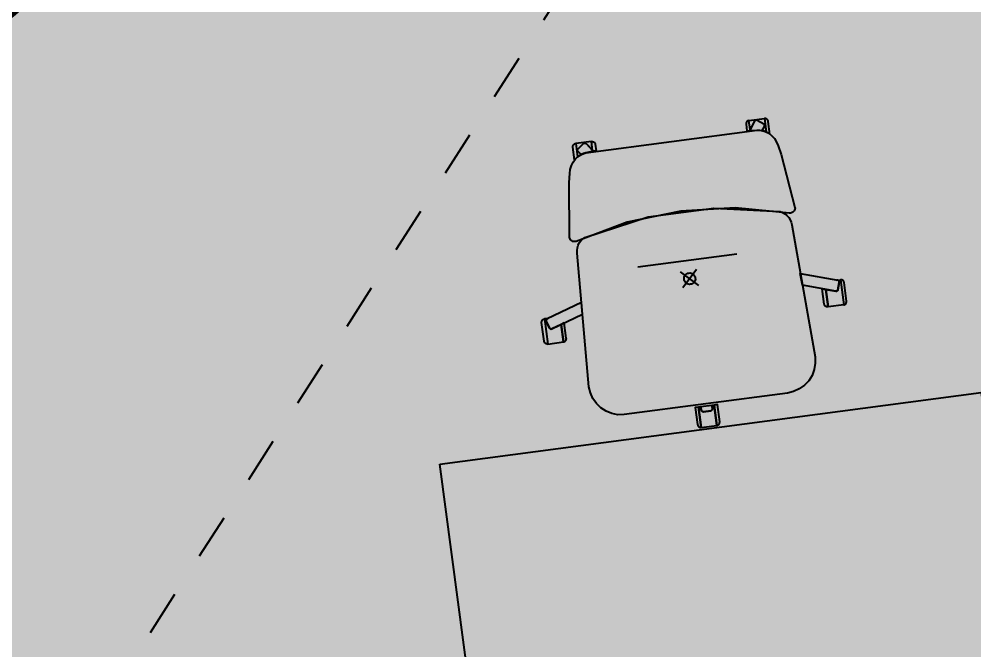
# Model space of a CAD drawing. Header units: millimetres. Extents: x 837111 to 838100, y 1172930 to 1173673.
# Drawn here: x 837837.578 to 837839.677, y 1173274.954 to 1173276.34 of the extents above; entities that cross this region are included whole.
import ezdxf

# ---------------------------------------------------------------- set-up
doc = ezdxf.new("R2010")
doc.units = ezdxf.units.MM
doc.linetypes.add('OLD-ANT-PLANTAS PROPUESTAS$0$KCIG-XR-ESTRUCTURA$0$ACAD_ISO10W100', pattern=[18, 12, -3, 0, -3])
for name, color, linetype in [('hatch ciruclación', 41, 'Continuous'), ('INT-MAQUINAS', 251, 'Continuous'), ('INT-MUEBLES', 251, 'Continuous'), ('INT-VIDRIO', 1, 'Continuous'), ('OLD-ANT-PLANTAS PROPUESTAS$0$A-EJES', 251, 'OLD-ANT-PLANTAS PROPUESTAS$0$KCIG-XR-ESTRUCTURA$0$ACAD_ISO10W100'), ('OLD-ANT-PLANTAS PROPUESTAS$0$A-FONDO_253', 253, 'Continuous'), ('OLD-ANT-PLANTAS PROPUESTAS$0$A-MURO INTERIOR NUEVO', 5, 'Continuous'), ('OLD-ANT-PLANTAS PROPUESTAS$0$A-TEXTO', 3, 'Continuous')]:
    doc.layers.add(name, color=color, linetype=linetype)
doc.styles.add('OLD-ANT-PLANTAS PROPUESTAS$0$2-100', font='arial.ttf', dxfattribs={"height": 0.26})

# ---------------------------------------------------------------- blocks, each defined once
blk = doc.blocks.new('OLD-ANT-PLANTAS PROPUESTAS$0$EJES EST.')
at = {"layer": 'OLD-ANT-PLANTAS PROPUESTAS$0$A-EJES', "ltscale": 0.001}
blk.add_line((2002.2203, -971.2211), (1994.0402, -974.2283), dxfattribs=at)
blk = doc.blocks.new('OLD-ANT-PLANTAS PROPUESTAS$0$EST P1')
at = {"layer": 'OLD-ANT-PLANTAS PROPUESTAS$0$A-EJES'}
blk.add_blockref('OLD-ANT-PLANTAS PROPUESTAS$0$EJES EST.', (0, 0), dxfattribs=at)
blk = doc.blocks.new('BOTONADORA')
at = {"layer": 'INT-MAQUINAS'}
h = blk.add_hatch(color=255, dxfattribs=at)
h.dxf.hatch_style = 1
h.paths.add_polyline_path([(1831.3894, -637.3818), (1832.5894, -637.3818), (1832.5894, -637.9818), (1831.3894, -637.9818)])
blk.add_lwpolyline([(1831.3894, -637.3818), (1832.5894, -637.3818), (1832.5894, -637.9818), (1831.3894, -637.9818)], close=True, dxfattribs=at)
blk = doc.blocks.new('A$C75F73BD2')
at = {"layer": 'INT-MUEBLES', "true_color": 0xffffff}
h = blk.add_hatch(color=7, dxfattribs=at)
h.dxf.hatch_style = 1
h.paths.add_polyline_path([(-0.2308, 0.2241), (-0.235, 0.2044), (-0.25, 0.0848), (-0.2498, 0.0828), (-0.2493, 0.081), (-0.2484, 0.0792), (-0.2473, 0.0777), (-0.2459, 0.0763), (-0.2443, 0.0753), (-0.2425, 0.0745), (-0.2406, 0.0741), (-0.2387, 0.074), (-0.2367, 0.0742), (-0.1197, 0.101), (0, 0.11), (0.1197, 0.101), (0.2367, 0.0742), (0.2387, 0.074), (0.2406, 0.0741), (0.2425, 0.0745), (0.2443, 0.0753), (0.2459, 0.0763), (0.2473, 0.0777), (0.2484, 0.0792), (0.2493, 0.081), (0.2498, 0.0828), (0.25, 0.0848), (0.235, 0.2044), (0.2308, 0.2241), (0.2288, 0.2327), (0.2253, 0.2407), (0.2203, 0.2479), (0.2141, 0.2541), (0.2068, 0.259), (0.1987, 0.2625), (0.1902, 0.2644), (-0.1902, 0.2644), (-0.1987, 0.2625), (-0.2068, 0.259), (-0.2141, 0.2541), (-0.2203, 0.2479), (-0.2253, 0.2407), (-0.2288, 0.2327)])
h.paths.add_polyline_path([(-0.18, -0.317), (0.182, -0.317), (0.1955, -0.3153), (0.2084, -0.311), (0.2203, -0.3044), (0.2307, -0.2956), (0.2392, -0.2849), (0.2455, -0.2729), (0.2494, -0.2598), (0.2507, -0.2463), (0.2379, 0.0482), (0.2374, 0.054), (0.2359, 0.0597), (0.2335, 0.0651), (0.2302, 0.0699), (0.2262, 0.0741), (0.2215, 0.0776), (0.2163, 0.0803), (0.0729, 0.1067), (-0.0729, 0.1067), (-0.2163, 0.0803), (-0.2215, 0.0776), (-0.2262, 0.0741), (-0.2302, 0.0699), (-0.2335, 0.0651), (-0.2359, 0.0597), (-0.2374, 0.054), (-0.2379, 0.0482), (-0.2507, -0.2463), (-0.2493, -0.2601), (-0.2453, -0.2733), (-0.2388, -0.2856), (-0.23, -0.2963), (-0.2193, -0.3051), (-0.2071, -0.3116), (-0.1938, -0.3156)])
h.paths.add_polyline_path([(0.0125, -0.0398), (0.0123, -0.0374), (0.0115, -0.035), (0.0104, -0.0328), (0.0088, -0.031), (0.0069, -0.0294), (0.0048, -0.0282), (0.0024, -0.0275), (0, -0.0273), (-0.0024, -0.0275), (-0.0048, -0.0282), (-0.0069, -0.0294), (-0.0088, -0.031), (-0.0104, -0.0328), (-0.0115, -0.035), (-0.0123, -0.0374), (-0.0125, -0.0398), (-0.0123, -0.0422), (-0.0115, -0.0446), (-0.0104, -0.0467), (-0.0088, -0.0486), (-0.0069, -0.0502), (-0.0048, -0.0513), (-0.0024, -0.0521), (0, -0.0523), (0.0024, -0.0521), (0.0048, -0.0513), (0.0069, -0.0502), (0.0088, -0.0486), (0.0104, -0.0467), (0.0115, -0.0446), (0.0123, -0.0422)], flags=0)
edge = h.paths.add_edge_path()
edge.add_line((-0.328, -0.0855), (-0.328, -0.1412))
edge.add_line((-0.328, -0.1412), (-0.3293, -0.1411))
edge.add_line((-0.3293, -0.1411), (-0.3305, -0.1407))
edge.add_line((-0.3305, -0.1407), (-0.3317, -0.1402))
edge.add_line((-0.3317, -0.1402), (-0.3327, -0.1395))
edge.add_line((-0.3327, -0.1395), (-0.3336, -0.1385))
edge.add_line((-0.3336, -0.1385), (-0.3344, -0.1375))
edge.add_line((-0.3344, -0.1375), (-0.3349, -0.1363))
edge.add_line((-0.3349, -0.1363), (-0.3352, -0.1351))
edge.add_line((-0.3352, -0.1351), (-0.3353, -0.1338))
edge.add_line((-0.3353, -0.1338), (-0.3353, -0.0928))
edge.add_line((-0.3353, -0.0928), (-0.3352, -0.0915))
edge.add_line((-0.3352, -0.0915), (-0.3349, -0.0903))
edge.add_line((-0.3349, -0.0903), (-0.3344, -0.0891))
edge.add_line((-0.3344, -0.0891), (-0.3336, -0.0881))
edge.add_line((-0.3336, -0.0881), (-0.3327, -0.0872))
edge.add_line((-0.3327, -0.0872), (-0.3317, -0.0864))
edge.add_line((-0.3317, -0.0864), (-0.3305, -0.0859))
edge.add_line((-0.3305, -0.0859), (-0.3293, -0.0856))
edge.add_line((-0.3293, -0.0856), (-0.328, -0.0855))
h.paths.add_polyline_path([(0.0177, -0.3221), (0.025, -0.322), (0.025, -0.3599), (0.0248, -0.3613), (0.0244, -0.3627), (0.0237, -0.3639), (0.0228, -0.365), (0.0217, -0.3659), (0.0205, -0.3666), (0.0191, -0.367), (0.0177, -0.3671)], flags=17)
edge = h.paths.add_edge_path()
edge.add_line((-0.017, -0.3671), (-0.0184, -0.367))
edge.add_line((-0.0184, -0.367), (-0.0198, -0.3666))
edge.add_line((-0.0198, -0.3666), (-0.0211, -0.3659))
edge.add_line((-0.0211, -0.3659), (-0.0222, -0.365))
edge.add_line((-0.0222, -0.365), (-0.0231, -0.3639))
edge.add_line((-0.0231, -0.3639), (-0.0237, -0.3627))
edge.add_line((-0.0237, -0.3627), (-0.0242, -0.3613))
edge.add_line((-0.0242, -0.3613), (-0.0243, -0.3599))
edge.add_line((-0.0243, -0.3599), (-0.0243, -0.322))
edge.add_line((-0.0243, -0.322), (-0.017, -0.3221))
edge.add_line((-0.017, -0.3221), (-0.017, -0.3671))
h.paths.add_polyline_path([(0.3204, -0.0855), (0.328, -0.0855), (0.328, -0.1412), (0.2933, -0.1412), (0.2933, -0.1024), (0.3148, -0.1094), (0.3155, -0.1095), (0.3163, -0.1095), (0.3171, -0.1094), (0.3178, -0.1091), (0.3185, -0.1087), (0.319, -0.1082), (0.3195, -0.1075), (0.3198, -0.1068), (0.3249, -0.0911), (0.325, -0.0904), (0.3251, -0.0897), (0.325, -0.089), (0.3248, -0.0884), (0.3245, -0.0878), (0.3241, -0.0872), (0.3236, -0.0867), (0.323, -0.0863), (0.3223, -0.0861)])
h.paths.add_polyline_path([(0.2933, -0.1412), (0.2921, -0.1411), (0.2908, -0.1407), (0.2897, -0.1402), (0.2886, -0.1395), (0.2877, -0.1385), (0.287, -0.1375), (0.2864, -0.1363), (0.2861, -0.1351), (0.286, -0.1338), (0.286, -0.1), (0.2933, -0.1024)])
h.paths.add_polyline_path([(0.328, -0.0855), (0.328, -0.1412), (0.3293, -0.1411), (0.3305, -0.1407), (0.3317, -0.1402), (0.3327, -0.1395), (0.3336, -0.1385), (0.3344, -0.1375), (0.3349, -0.1363), (0.3352, -0.1351), (0.3353, -0.1338), (0.3353, -0.0928), (0.3352, -0.0915), (0.3349, -0.0903), (0.3344, -0.0891), (0.3336, -0.0881), (0.3327, -0.0872), (0.3317, -0.0864), (0.3305, -0.0859), (0.3293, -0.0856)])
h.paths.add_polyline_path([(-0.3204, -0.0855), (-0.328, -0.0855), (-0.328, -0.1412), (-0.2933, -0.1412), (-0.2933, -0.1024), (-0.3148, -0.1094), (-0.3155, -0.1095), (-0.3163, -0.1095), (-0.3171, -0.1094), (-0.3178, -0.1091), (-0.3185, -0.1087), (-0.319, -0.1082), (-0.3195, -0.1075), (-0.3198, -0.1068), (-0.3249, -0.0911), (-0.3251, -0.0903), (-0.3251, -0.0895), (-0.3249, -0.0888), (-0.3247, -0.0881), (-0.3242, -0.0874), (-0.3237, -0.0868), (-0.3231, -0.0864), (-0.3223, -0.0861)])
h.paths.add_polyline_path([(0.1746, 0.2874), (0.2093, 0.2874), (0.2093, 0.2576), (0.2051, 0.2599), (0.2007, 0.2618), (0.2067, 0.27), (0.207, 0.2706), (0.2073, 0.2712), (0.2074, 0.2719), (0.2074, 0.2726), (0.2073, 0.2733), (0.2071, 0.2739), (0.2067, 0.2745), (0.2063, 0.2751), (0.2058, 0.2755), (0.1924, 0.2852), (0.1917, 0.2856), (0.191, 0.2859), (0.1902, 0.286), (0.1894, 0.2859), (0.1887, 0.2857), (0.188, 0.2854), (0.1874, 0.2849), (0.1869, 0.2844), (0.1746, 0.2675)])
h.paths.add_polyline_path([(0.1673, 0.2801), (0.1673, 0.2657), (0.1731, 0.2654), (0.1746, 0.2675), (0.1746, 0.2874), (0.1733, 0.2873), (0.1721, 0.287), (0.1709, 0.2864), (0.1699, 0.2857), (0.169, 0.2848), (0.1682, 0.2838), (0.1677, 0.2826), (0.1674, 0.2814)])
h.paths.add_polyline_path([(0.2093, 0.2874), (0.2093, 0.2576), (0.2131, 0.2549), (0.2166, 0.2519), (0.2166, 0.2801), (0.2165, 0.2814), (0.2161, 0.2826), (0.2156, 0.2838), (0.2149, 0.2848), (0.214, 0.2857), (0.2129, 0.2864), (0.2118, 0.287), (0.2105, 0.2873)])
h.paths.add_polyline_path([(-0.1746, 0.2874), (-0.2093, 0.2874), (-0.2093, 0.2576), (-0.2051, 0.2599), (-0.2007, 0.2618), (-0.2067, 0.27), (-0.2071, 0.2706), (-0.2073, 0.2714), (-0.2074, 0.2721), (-0.2074, 0.2729), (-0.2072, 0.2737), (-0.2068, 0.2744), (-0.2064, 0.275), (-0.2058, 0.2755), (-0.1924, 0.2852), (-0.1917, 0.2856), (-0.191, 0.2859), (-0.1902, 0.286), (-0.1894, 0.2859), (-0.1887, 0.2857), (-0.188, 0.2854), (-0.1874, 0.2849), (-0.1869, 0.2844), (-0.1746, 0.2675)], flags=17)
h.paths.add_polyline_path([(-0.2933, -0.1412), (-0.2921, -0.1411), (-0.2908, -0.1407), (-0.2897, -0.1402), (-0.2886, -0.1395), (-0.2877, -0.1385), (-0.287, -0.1375), (-0.2865, -0.1363), (-0.2861, -0.1351), (-0.286, -0.1338), (-0.286, -0.1), (-0.2933, -0.1024)])
h.paths.add_polyline_path([(-0.1673, 0.2801), (-0.1673, 0.2657), (-0.1731, 0.2654), (-0.1746, 0.2675), (-0.1746, 0.2874), (-0.1733, 0.2873), (-0.1721, 0.287), (-0.1709, 0.2864), (-0.1699, 0.2857), (-0.169, 0.2848), (-0.1682, 0.2838), (-0.1677, 0.2826), (-0.1674, 0.2814)], flags=17)
h.paths.add_polyline_path([(-0.2093, 0.2874), (-0.2093, 0.2576), (-0.2131, 0.2549), (-0.2166, 0.2519), (-0.2166, 0.2801), (-0.2165, 0.2814), (-0.2161, 0.2826), (-0.2156, 0.2838), (-0.2149, 0.2848), (-0.214, 0.2857), (-0.2129, 0.2864), (-0.2118, 0.287), (-0.2105, 0.2873)], flags=17)
h.paths.add_polyline_path([(0.0125, -0.0398), (0.0123, -0.0374), (0.0115, -0.035), (0.0104, -0.0328), (0.0088, -0.031), (0.0069, -0.0294), (0.0048, -0.0282), (0.0024, -0.0275), (0, -0.0273), (-0.0024, -0.0275), (-0.0048, -0.0282), (-0.0069, -0.0294), (-0.0088, -0.031), (-0.0104, -0.0328), (-0.0115, -0.035), (-0.0123, -0.0374), (-0.0125, -0.0398), (-0.0123, -0.0422), (-0.0115, -0.0446), (-0.0104, -0.0467), (-0.0088, -0.0486), (-0.0069, -0.0502), (-0.0048, -0.0513), (-0.0024, -0.0521), (0, -0.0523), (0.0024, -0.0521), (0.0048, -0.0513), (0.0069, -0.0502), (0.0088, -0.0486), (0.0104, -0.0467), (0.0115, -0.0446), (0.0123, -0.0422)], flags=0)
h.paths.add_polyline_path([(-0.0119, -0.3221), (0.0126, -0.3221), (0.0126, -0.3294), (0.0125, -0.3301), (0.0123, -0.3308), (0.012, -0.3314), (0.0116, -0.332), (0.0111, -0.3324), (0.0106, -0.3328), (0.01, -0.3331), (0.0093, -0.3333), (0.0086, -0.3334), (-0.0079, -0.3334), (-0.0087, -0.3333), (-0.0095, -0.3331), (-0.0101, -0.3327), (-0.0107, -0.3322), (-0.0112, -0.3316), (-0.0116, -0.3309), (-0.0118, -0.3302), (-0.0119, -0.3294)], flags=17)
h.paths.add_polyline_path([(0.3249, -0.0911), (0.3198, -0.1068), (0.3195, -0.1075), (0.319, -0.1082), (0.3185, -0.1087), (0.3178, -0.1091), (0.3171, -0.1094), (0.3163, -0.1095), (0.3155, -0.1095), (0.3148, -0.1094), (0.2438, -0.0863), (0.2426, -0.0602), (0.3223, -0.0861), (0.323, -0.0863), (0.3236, -0.0867), (0.3241, -0.0872), (0.3245, -0.0878), (0.3248, -0.0884), (0.325, -0.089), (0.3251, -0.0897), (0.325, -0.0904)])
h.paths.add_polyline_path([(0.1869, 0.2844), (0.1731, 0.2654), (0.1902, 0.2644), (0.1955, 0.2634), (0.2007, 0.2618), (0.2067, 0.27), (0.2071, 0.2706), (0.2073, 0.2714), (0.2074, 0.2721), (0.2074, 0.2729), (0.2072, 0.2737), (0.2068, 0.2744), (0.2064, 0.275), (0.2058, 0.2755), (0.1924, 0.2852), (0.1918, 0.2856), (0.1912, 0.2858), (0.1905, 0.286), (0.1898, 0.286), (0.1891, 0.2859), (0.1885, 0.2856), (0.1878, 0.2853), (0.1873, 0.2849)], flags=17)
h.paths.add_polyline_path([(-0.3249, -0.0911), (-0.3198, -0.1068), (-0.3195, -0.1074), (-0.3191, -0.108), (-0.3187, -0.1085), (-0.3181, -0.1089), (-0.3175, -0.1093), (-0.3168, -0.1095), (-0.3161, -0.1096), (-0.3155, -0.1095), (-0.3148, -0.1094), (-0.2438, -0.0863), (-0.2426, -0.0602), (-0.3223, -0.0861), (-0.3231, -0.0864), (-0.3237, -0.0868), (-0.3242, -0.0874), (-0.3247, -0.0881), (-0.3249, -0.0888), (-0.3251, -0.0895), (-0.3251, -0.0903)])
h.paths.add_polyline_path([(-0.1869, 0.2844), (-0.1731, 0.2654), (-0.1902, 0.2644), (-0.1955, 0.2634), (-0.2007, 0.2618), (-0.2067, 0.27), (-0.2071, 0.2706), (-0.2073, 0.2714), (-0.2074, 0.2721), (-0.2074, 0.2729), (-0.2072, 0.2737), (-0.2068, 0.2744), (-0.2064, 0.275), (-0.2058, 0.2755), (-0.1924, 0.2852), (-0.1918, 0.2856), (-0.1912, 0.2858), (-0.1905, 0.286), (-0.1898, 0.286), (-0.1891, 0.2859), (-0.1885, 0.2856), (-0.1878, 0.2853), (-0.1873, 0.2849)], flags=17)
h.paths.add_polyline_path([(0.0125, -0.0398), (0.0123, -0.0374), (0.0115, -0.035), (0.0104, -0.0328), (0.0088, -0.031), (0.0069, -0.0294), (0.0048, -0.0282), (0.0024, -0.0275), (0, -0.0273), (-0.0024, -0.0275), (-0.0048, -0.0282), (-0.0069, -0.0294), (-0.0088, -0.031), (-0.0104, -0.0328), (-0.0115, -0.035), (-0.0123, -0.0374), (-0.0125, -0.0398), (-0.0123, -0.0422), (-0.0115, -0.0446), (-0.0104, -0.0467), (-0.0088, -0.0486), (-0.0069, -0.0502), (-0.0048, -0.0513), (-0.0024, -0.0521), (0, -0.0523), (0.0024, -0.0521), (0.0048, -0.0513), (0.0069, -0.0502), (0.0088, -0.0486), (0.0104, -0.0467), (0.0115, -0.0446), (0.0123, -0.0422)], flags=0)
h.paths.add_polyline_path([(0.0125, -0.0398), (0.0123, -0.0374), (0.0115, -0.035), (0.0104, -0.0328), (0.0088, -0.031), (0.0069, -0.0294), (0.0048, -0.0282), (0.0024, -0.0275), (0, -0.0273), (-0.0024, -0.0275), (-0.0048, -0.0282), (-0.0069, -0.0294), (-0.0088, -0.031), (-0.0104, -0.0328), (-0.0115, -0.035), (-0.0123, -0.0374), (-0.0125, -0.0398), (-0.0123, -0.0422), (-0.0115, -0.0446), (-0.0104, -0.0467), (-0.0088, -0.0486), (-0.0069, -0.0502), (-0.0048, -0.0513), (-0.0024, -0.0521), (0, -0.0523), (0.0024, -0.0521), (0.0048, -0.0513), (0.0069, -0.0502), (0.0088, -0.0486), (0.0104, -0.0467), (0.0115, -0.0446), (0.0123, -0.0422)], flags=0)
h.paths.add_polyline_path([(-0.0177, -0.0221), (0.0177, -0.0575)], flags=16)
h.paths.add_polyline_path([(-0.0177, -0.0575), (0.0177, -0.0221)], flags=16)
edge = h.paths.add_edge_path(flags=16)
edge.add_line((-0.0177, -0.0221), (0.0177, -0.0575))
edge.add_line((-0.0177, -0.0221), (0.0177, -0.0575))
edge = h.paths.add_edge_path(flags=16)
edge.add_line((-0.0177, -0.0575), (0.0177, -0.0221))
edge.add_line((-0.0177, -0.0575), (0.0177, -0.0221))
edge = h.paths.add_edge_path()
edge.add_line((-0.017, -0.3671), (-0.017, -0.3221))
edge.add_line((-0.017, -0.3221), (-0.0119, -0.3221))
edge.add_line((-0.0119, -0.3221), (-0.0119, -0.3294))
edge.add_line((-0.0119, -0.3294), (-0.0118, -0.3302))
edge.add_line((-0.0118, -0.3302), (-0.0116, -0.3309))
edge.add_line((-0.0116, -0.3309), (-0.0112, -0.3316))
edge.add_line((-0.0112, -0.3316), (-0.0107, -0.3322))
edge.add_line((-0.0107, -0.3322), (-0.0101, -0.3327))
edge.add_line((-0.0101, -0.3327), (-0.0095, -0.3331))
edge.add_line((-0.0095, -0.3331), (-0.0087, -0.3333))
edge.add_line((-0.0087, -0.3333), (-0.0079, -0.3334))
edge.add_line((-0.0079, -0.3334), (0.0086, -0.3334))
edge.add_line((0.0086, -0.3334), (0.0093, -0.3333))
edge.add_line((0.0093, -0.3333), (0.01, -0.3331))
edge.add_line((0.01, -0.3331), (0.0106, -0.3328))
edge.add_line((0.0106, -0.3328), (0.0111, -0.3324))
edge.add_line((0.0111, -0.3324), (0.0116, -0.332))
edge.add_line((0.0116, -0.332), (0.012, -0.3314))
edge.add_line((0.012, -0.3314), (0.0123, -0.3308))
edge.add_line((0.0123, -0.3308), (0.0125, -0.3301))
edge.add_line((0.0125, -0.3301), (0.0126, -0.3294))
edge.add_line((0.0126, -0.3294), (0.0126, -0.3221))
edge.add_line((0.0126, -0.3221), (0.0177, -0.3221))
edge.add_line((0.0177, -0.3221), (0.0177, -0.3671))
edge.add_line((0.0177, -0.3671), (-0.017, -0.3671))
edge.add_line((-0.11, 0), (0.11, 0))
at = {"layer": 'INT-MUEBLES'}
for points in [[(-0.2093, 0.2874), (-0.2093, 0.2576), (-0.2093, 0.2576), (-0.2131, 0.2549), (-0.2166, 0.2519), (-0.2166, 0.2801), (-0.2166, 0.2801), (-0.2165, 0.2814), (-0.2161, 0.2826), (-0.2156, 0.2838), (-0.2149, 0.2848), (-0.214, 0.2857), (-0.2129, 0.2864), (-0.2118, 0.287), (-0.2105, 0.2873), (-0.2093, 0.2874)], [(-0.1746, 0.2874), (-0.2093, 0.2874), (-0.2093, 0.2576), (-0.2093, 0.2576), (-0.2051, 0.2599), (-0.2007, 0.2618), (-0.2067, 0.27), (-0.2067, 0.27), (-0.2071, 0.2706), (-0.2073, 0.2714), (-0.2074, 0.2721), (-0.2074, 0.2729), (-0.2072, 0.2737), (-0.2068, 0.2744), (-0.2064, 0.275), (-0.2058, 0.2755), (-0.1924, 0.2852), (-0.1924, 0.2852), (-0.1917, 0.2856), (-0.191, 0.2859), (-0.1902, 0.286), (-0.1894, 0.2859), (-0.1887, 0.2857), (-0.188, 0.2854), (-0.1874, 0.2849), (-0.1869, 0.2844), (-0.1746, 0.2675), (-0.1746, 0.2874)], [(-0.1869, 0.2844), (-0.1731, 0.2654), (-0.1731, 0.2654), (-0.1902, 0.2644), (-0.1902, 0.2644), (-0.1955, 0.2634), (-0.2007, 0.2618), (-0.2067, 0.27), (-0.2067, 0.27), (-0.2071, 0.2706), (-0.2073, 0.2714), (-0.2074, 0.2721), (-0.2074, 0.2729), (-0.2072, 0.2737), (-0.2068, 0.2744), (-0.2064, 0.275), (-0.2058, 0.2755), (-0.1924, 0.2852), (-0.1924, 0.2852), (-0.1918, 0.2856), (-0.1912, 0.2858), (-0.1905, 0.286), (-0.1898, 0.286), (-0.1891, 0.2859), (-0.1885, 0.2856), (-0.1878, 0.2853), (-0.1873, 0.2849), (-0.1869, 0.2844)], [(-0.1673, 0.2801), (-0.1673, 0.2657), (-0.1673, 0.2657), (-0.1731, 0.2654), (-0.1746, 0.2675), (-0.1746, 0.2874), (-0.1746, 0.2874), (-0.1733, 0.2873), (-0.1721, 0.287), (-0.1709, 0.2864), (-0.1699, 0.2857), (-0.169, 0.2848), (-0.1682, 0.2838), (-0.1677, 0.2826), (-0.1674, 0.2814), (-0.1673, 0.2801)], [(0.1673, 0.2801), (0.1673, 0.2657), (0.1673, 0.2657), (0.1731, 0.2654), (0.1746, 0.2675), (0.1746, 0.2874), (0.1746, 0.2874), (0.1733, 0.2873), (0.1721, 0.287), (0.1709, 0.2864), (0.1699, 0.2857), (0.169, 0.2848), (0.1682, 0.2838), (0.1677, 0.2826), (0.1674, 0.2814), (0.1673, 0.2801)], [(0.1869, 0.2844), (0.1731, 0.2654), (0.1731, 0.2654), (0.1902, 0.2644), (0.1902, 0.2644), (0.1955, 0.2634), (0.2007, 0.2618), (0.2067, 0.27), (0.2067, 0.27), (0.2071, 0.2706), (0.2073, 0.2714), (0.2074, 0.2721), (0.2074, 0.2729), (0.2072, 0.2737), (0.2068, 0.2744), (0.2064, 0.275), (0.2058, 0.2755), (0.1924, 0.2852), (0.1924, 0.2852), (0.1918, 0.2856), (0.1912, 0.2858), (0.1905, 0.286), (0.1898, 0.286), (0.1891, 0.2859), (0.1885, 0.2856), (0.1878, 0.2853), (0.1873, 0.2849), (0.1869, 0.2844)], [(0.1746, 0.2874), (0.2093, 0.2874), (0.2093, 0.2576), (0.2093, 0.2576), (0.2051, 0.2599), (0.2007, 0.2618), (0.2067, 0.27), (0.2067, 0.27), (0.207, 0.2706), (0.2073, 0.2712), (0.2074, 0.2719), (0.2074, 0.2726), (0.2073, 0.2733), (0.2071, 0.2739), (0.2067, 0.2745), (0.2063, 0.2751), (0.2058, 0.2755), (0.1924, 0.2852), (0.1924, 0.2852), (0.1917, 0.2856), (0.191, 0.2859), (0.1902, 0.286), (0.1894, 0.2859), (0.1887, 0.2857), (0.188, 0.2854), (0.1874, 0.2849), (0.1869, 0.2844), (0.1746, 0.2675), (0.1746, 0.2874)], [(0.2093, 0.2874), (0.2093, 0.2576), (0.2093, 0.2576), (0.2131, 0.2549), (0.2166, 0.2519), (0.2166, 0.2801), (0.2166, 0.2801), (0.2165, 0.2814), (0.2161, 0.2826), (0.2156, 0.2838), (0.2149, 0.2848), (0.214, 0.2857), (0.2129, 0.2864), (0.2118, 0.287), (0.2105, 0.2873), (0.2093, 0.2874)], [(-0.2308, 0.2241), (-0.235, 0.2044), (-0.25, 0.0848), (-0.25, 0.0848), (-0.2498, 0.0828), (-0.2493, 0.081), (-0.2484, 0.0792), (-0.2473, 0.0777), (-0.2459, 0.0763), (-0.2443, 0.0753), (-0.2425, 0.0745), (-0.2406, 0.0741), (-0.2387, 0.074), (-0.2367, 0.0742), (-0.2367, 0.0742), (-0.1197, 0.101), (0, 0.11), (0.1197, 0.101), (0.2367, 0.0742), (0.2367, 0.0742), (0.2387, 0.074), (0.2406, 0.0741), (0.2425, 0.0745), (0.2443, 0.0753), (0.2459, 0.0763), (0.2473, 0.0777), (0.2484, 0.0792), (0.2493, 0.081), (0.2498, 0.0828), (0.25, 0.0848), (0.235, 0.2044), (0.2308, 0.2241), (0.2308, 0.2241), (0.2288, 0.2327), (0.2253, 0.2407), (0.2203, 0.2479), (0.2141, 0.2541), (0.2068, 0.259), (0.1987, 0.2625), (0.1902, 0.2644), (0.1902, 0.2644), (-0.1902, 0.2644), (-0.1902, 0.2644), (-0.1987, 0.2625), (-0.2068, 0.259), (-0.2141, 0.2541), (-0.2203, 0.2479), (-0.2253, 0.2407), (-0.2288, 0.2327), (-0.2308, 0.2241)], [(-0.18, -0.317), (0.182, -0.317), (0.182, -0.317), (0.1955, -0.3153), (0.2084, -0.311), (0.2203, -0.3044), (0.2307, -0.2956), (0.2392, -0.2849), (0.2455, -0.2729), (0.2494, -0.2598), (0.2507, -0.2463), (0.2379, 0.0482), (0.2379, 0.0482), (0.2374, 0.054), (0.2359, 0.0597), (0.2335, 0.0651), (0.2302, 0.0699), (0.2262, 0.0741), (0.2215, 0.0776), (0.2163, 0.0803), (0.2163, 0.0803), (0.0729, 0.1067), (-0.0729, 0.1067), (-0.2163, 0.0803), (-0.2163, 0.0803), (-0.2215, 0.0776), (-0.2262, 0.0741), (-0.2302, 0.0699), (-0.2335, 0.0651), (-0.2359, 0.0597), (-0.2374, 0.054), (-0.2379, 0.0482), (-0.2507, -0.2463), (-0.2507, -0.2463), (-0.2493, -0.2601), (-0.2453, -0.2733), (-0.2388, -0.2856), (-0.23, -0.2963), (-0.2193, -0.3051), (-0.2071, -0.3116), (-0.1938, -0.3156), (-0.18, -0.317)], [(-0.11, 0), (0.11, 0)], [(-0.0177, -0.0575), (0.0177, -0.0221)], [(-0.0177, -0.0221), (0.0177, -0.0575)], [(-0.0177, -0.0575), (0.0177, -0.0221)], [(-0.0177, -0.0221), (0.0177, -0.0575)], [(-0.0177, -0.0575), (0.0177, -0.0221)], [(-0.0177, -0.0221), (0.0177, -0.0575)], [(-0.0177, -0.0575), (0.0177, -0.0221)], [(-0.0177, -0.0221), (0.0177, -0.0575)], [(0.0125, -0.0398), (0.0123, -0.0374), (0.0115, -0.035), (0.0104, -0.0328), (0.0088, -0.031), (0.0069, -0.0294), (0.0048, -0.0282), (0.0024, -0.0275), (0, -0.0273), (-0.0024, -0.0275), (-0.0048, -0.0282), (-0.0069, -0.0294), (-0.0088, -0.031), (-0.0104, -0.0328), (-0.0115, -0.035), (-0.0123, -0.0374), (-0.0125, -0.0398), (-0.0123, -0.0422), (-0.0115, -0.0446), (-0.0104, -0.0467), (-0.0088, -0.0486), (-0.0069, -0.0502), (-0.0048, -0.0513), (-0.0024, -0.0521), (0, -0.0523), (0.0024, -0.0521), (0.0048, -0.0513), (0.0069, -0.0502), (0.0088, -0.0486), (0.0104, -0.0467), (0.0115, -0.0446), (0.0123, -0.0422), (0.0125, -0.0398)], [(0.0125, -0.0398), (0.0123, -0.0374), (0.0115, -0.035), (0.0104, -0.0328), (0.0088, -0.031), (0.0069, -0.0294), (0.0048, -0.0282), (0.0024, -0.0275), (0, -0.0273), (-0.0024, -0.0275), (-0.0048, -0.0282), (-0.0069, -0.0294), (-0.0088, -0.031), (-0.0104, -0.0328), (-0.0115, -0.035), (-0.0123, -0.0374), (-0.0125, -0.0398), (-0.0123, -0.0422), (-0.0115, -0.0446), (-0.0104, -0.0467), (-0.0088, -0.0486), (-0.0069, -0.0502), (-0.0048, -0.0513), (-0.0024, -0.0521), (0, -0.0523), (0.0024, -0.0521), (0.0048, -0.0513), (0.0069, -0.0502), (0.0088, -0.0486), (0.0104, -0.0467), (0.0115, -0.0446), (0.0123, -0.0422), (0.0125, -0.0398)], [(0.0125, -0.0398), (0.0123, -0.0374), (0.0115, -0.035), (0.0104, -0.0328), (0.0088, -0.031), (0.0069, -0.0294), (0.0048, -0.0282), (0.0024, -0.0275), (0, -0.0273), (-0.0024, -0.0275), (-0.0048, -0.0282), (-0.0069, -0.0294), (-0.0088, -0.031), (-0.0104, -0.0328), (-0.0115, -0.035), (-0.0123, -0.0374), (-0.0125, -0.0398), (-0.0123, -0.0422), (-0.0115, -0.0446), (-0.0104, -0.0467), (-0.0088, -0.0486), (-0.0069, -0.0502), (-0.0048, -0.0513), (-0.0024, -0.0521), (0, -0.0523), (0.0024, -0.0521), (0.0048, -0.0513), (0.0069, -0.0502), (0.0088, -0.0486), (0.0104, -0.0467), (0.0115, -0.0446), (0.0123, -0.0422), (0.0125, -0.0398)], [(0.0125, -0.0398), (0.0123, -0.0374), (0.0115, -0.035), (0.0104, -0.0328), (0.0088, -0.031), (0.0069, -0.0294), (0.0048, -0.0282), (0.0024, -0.0275), (0, -0.0273), (-0.0024, -0.0275), (-0.0048, -0.0282), (-0.0069, -0.0294), (-0.0088, -0.031), (-0.0104, -0.0328), (-0.0115, -0.035), (-0.0123, -0.0374), (-0.0125, -0.0398), (-0.0123, -0.0422), (-0.0115, -0.0446), (-0.0104, -0.0467), (-0.0088, -0.0486), (-0.0069, -0.0502), (-0.0048, -0.0513), (-0.0024, -0.0521), (0, -0.0523), (0.0024, -0.0521), (0.0048, -0.0513), (0.0069, -0.0502), (0.0088, -0.0486), (0.0104, -0.0467), (0.0115, -0.0446), (0.0123, -0.0422), (0.0125, -0.0398)], [(-0.3249, -0.0911), (-0.3198, -0.1068), (-0.3198, -0.1068), (-0.3195, -0.1074), (-0.3191, -0.108), (-0.3187, -0.1085), (-0.3181, -0.1089), (-0.3175, -0.1093), (-0.3168, -0.1095), (-0.3161, -0.1096), (-0.3155, -0.1095), (-0.3148, -0.1094), (-0.2438, -0.0863), (-0.2426, -0.0602), (-0.3223, -0.0861), (-0.3223, -0.0861), (-0.3231, -0.0864), (-0.3237, -0.0868), (-0.3242, -0.0874), (-0.3247, -0.0881), (-0.3249, -0.0888), (-0.3251, -0.0895), (-0.3251, -0.0903), (-0.3249, -0.0911)], [(0.3249, -0.0911), (0.3198, -0.1068), (0.3198, -0.1068), (0.3195, -0.1075), (0.319, -0.1082), (0.3185, -0.1087), (0.3178, -0.1091), (0.3171, -0.1094), (0.3163, -0.1095), (0.3155, -0.1095), (0.3148, -0.1094), (0.2438, -0.0863), (0.2426, -0.0602), (0.3223, -0.0861), (0.3223, -0.0861), (0.323, -0.0863), (0.3236, -0.0867), (0.3241, -0.0872), (0.3245, -0.0878), (0.3248, -0.0884), (0.325, -0.089), (0.3251, -0.0897), (0.325, -0.0904), (0.3249, -0.0911)], [(-0.328, -0.0855), (-0.328, -0.1412), (-0.328, -0.1412), (-0.3293, -0.1411), (-0.3305, -0.1407), (-0.3317, -0.1402), (-0.3327, -0.1395), (-0.3336, -0.1385), (-0.3344, -0.1375), (-0.3349, -0.1363), (-0.3352, -0.1351), (-0.3353, -0.1338), (-0.3353, -0.0928), (-0.3353, -0.0928), (-0.3352, -0.0915), (-0.3349, -0.0903), (-0.3344, -0.0891), (-0.3336, -0.0881), (-0.3327, -0.0872), (-0.3317, -0.0864), (-0.3305, -0.0859), (-0.3293, -0.0856), (-0.328, -0.0855)], [(-0.3204, -0.0855), (-0.328, -0.0855), (-0.328, -0.1412), (-0.2933, -0.1412), (-0.2933, -0.1024), (-0.3148, -0.1094), (-0.3148, -0.1094), (-0.3155, -0.1095), (-0.3163, -0.1095), (-0.3171, -0.1094), (-0.3178, -0.1091), (-0.3185, -0.1087), (-0.319, -0.1082), (-0.3195, -0.1075), (-0.3198, -0.1068), (-0.3249, -0.0911), (-0.3249, -0.0911), (-0.3251, -0.0903), (-0.3251, -0.0895), (-0.3249, -0.0888), (-0.3247, -0.0881), (-0.3242, -0.0874), (-0.3237, -0.0868), (-0.3231, -0.0864), (-0.3223, -0.0861), (-0.3204, -0.0855)], [(-0.2933, -0.1412), (-0.2921, -0.1411), (-0.2908, -0.1407), (-0.2897, -0.1402), (-0.2886, -0.1395), (-0.2877, -0.1385), (-0.287, -0.1375), (-0.2865, -0.1363), (-0.2861, -0.1351), (-0.286, -0.1338), (-0.286, -0.1), (-0.2933, -0.1024), (-0.2933, -0.1412)], [(0.2933, -0.1412), (0.2921, -0.1411), (0.2908, -0.1407), (0.2897, -0.1402), (0.2886, -0.1395), (0.2877, -0.1385), (0.287, -0.1375), (0.2864, -0.1363), (0.2861, -0.1351), (0.286, -0.1338), (0.286, -0.1), (0.2933, -0.1024), (0.2933, -0.1412)], [(0.3204, -0.0855), (0.328, -0.0855), (0.328, -0.1412), (0.2933, -0.1412), (0.2933, -0.1024), (0.3148, -0.1094), (0.3148, -0.1094), (0.3155, -0.1095), (0.3163, -0.1095), (0.3171, -0.1094), (0.3178, -0.1091), (0.3185, -0.1087), (0.319, -0.1082), (0.3195, -0.1075), (0.3198, -0.1068), (0.3249, -0.0911), (0.3249, -0.0911), (0.325, -0.0904), (0.3251, -0.0897), (0.325, -0.089), (0.3248, -0.0884), (0.3245, -0.0878), (0.3241, -0.0872), (0.3236, -0.0867), (0.323, -0.0863), (0.3223, -0.0861), (0.3204, -0.0855)], [(0.328, -0.0855), (0.328, -0.1412), (0.328, -0.1412), (0.3293, -0.1411), (0.3305, -0.1407), (0.3317, -0.1402), (0.3327, -0.1395), (0.3336, -0.1385), (0.3344, -0.1375), (0.3349, -0.1363), (0.3352, -0.1351), (0.3353, -0.1338), (0.3353, -0.0928), (0.3353, -0.0928), (0.3352, -0.0915), (0.3349, -0.0903), (0.3344, -0.0891), (0.3336, -0.0881), (0.3327, -0.0872), (0.3317, -0.0864), (0.3305, -0.0859), (0.3293, -0.0856), (0.328, -0.0855)], [(-0.017, -0.3671), (-0.0184, -0.367), (-0.0198, -0.3666), (-0.0211, -0.3659), (-0.0222, -0.365), (-0.0231, -0.3639), (-0.0237, -0.3627), (-0.0242, -0.3613), (-0.0243, -0.3599), (-0.0243, -0.322), (-0.0243, -0.322), (-0.017, -0.3221), (-0.017, -0.3671)], [(-0.017, -0.3671), (-0.017, -0.3221), (-0.017, -0.3221), (-0.0119, -0.3221), (-0.0119, -0.3294), (-0.0119, -0.3294), (-0.0118, -0.3302), (-0.0116, -0.3309), (-0.0112, -0.3316), (-0.0107, -0.3322), (-0.0101, -0.3327), (-0.0095, -0.3331), (-0.0087, -0.3333), (-0.0079, -0.3334), (0.0086, -0.3334), (0.0086, -0.3334), (0.0093, -0.3333), (0.01, -0.3331), (0.0106, -0.3328), (0.0111, -0.3324), (0.0116, -0.332), (0.012, -0.3314), (0.0123, -0.3308), (0.0125, -0.3301), (0.0126, -0.3294), (0.0126, -0.3221), (0.0126, -0.3221), (0.0177, -0.3221), (0.0177, -0.3671), (-0.017, -0.3671)], [(-0.0119, -0.3221), (-0.0119, -0.3221), (0.0126, -0.3221), (0.0126, -0.3294), (0.0126, -0.3294), (0.0125, -0.3301), (0.0123, -0.3308), (0.012, -0.3314), (0.0116, -0.332), (0.0111, -0.3324), (0.0106, -0.3328), (0.01, -0.3331), (0.0093, -0.3333), (0.0086, -0.3334), (-0.0079, -0.3334), (-0.0079, -0.3334), (-0.0087, -0.3333), (-0.0095, -0.3331), (-0.0101, -0.3327), (-0.0107, -0.3322), (-0.0112, -0.3316), (-0.0116, -0.3309), (-0.0118, -0.3302), (-0.0119, -0.3294), (-0.0119, -0.3221)], [(0.0177, -0.3221), (0.025, -0.322), (0.025, -0.3599), (0.025, -0.3599), (0.0248, -0.3613), (0.0244, -0.3627), (0.0237, -0.3639), (0.0228, -0.365), (0.0217, -0.3659), (0.0205, -0.3666), (0.0191, -0.367), (0.0177, -0.3671), (0.0177, -0.3221)]]:
    blk.add_lwpolyline(points, dxfattribs=at)
blk = doc.blocks.new('muebles opcion lina 1')
at = {"layer": 'INT-MAQUINAS', "rotation": 330.4403293989254}
blk.add_blockref('BOTONADORA', (-1430.5902, -40.7838), dxfattribs=at)
at = {"layer": 'INT-VIDRIO', "xscale": -1, "rotation": 330.4403293989253}
blk.add_blockref('A$C75F73BD2', (-151.3061, -1498.6557, 0), dxfattribs=at)

msp = doc.modelspace()

# ---------------------------------------------------------------- hatches: boundary and pattern name
at = {"layer": 'hatch ciruclación', "true_color": 0xfeeab9}
h = msp.add_hatch(color=254, dxfattribs=at)
h.dxf.hatch_style = 1
edge = h.paths.add_edge_path()
edge.add_line((837830.4966, 1173275.6014), (837831.0415, 1173274.1799))
edge.add_line((837831.0415, 1173274.1799), (837831.6769, 1173273.0609))
edge.add_line((837831.6769, 1173273.0609), (837832.501, 1173272.0649))
edge.add_line((837832.501, 1173272.0649), (837833.5151, 1173271.2663))
edge.add_line((837833.5151, 1173271.2663), (837834.6749, 1173270.6995))
edge.add_line((837834.6749, 1173270.6995), (837835.923, 1173270.3906))
edge.add_line((837835.923, 1173270.3906), (837837.2132, 1173270.3552))
edge.add_line((837837.2132, 1173270.3552), (837838.4776, 1173270.5935))
edge.add_line((837838.4776, 1173270.5935), (837839.664, 1173271.0913))
edge.add_line((837839.664, 1173271.0913), (837840.7199, 1173271.8264))
edge.add_line((837840.7199, 1173271.8264), (837841.6698, 1173272.7707))
edge.add_line((837841.6698, 1173272.7707), (837842.4715, 1173273.8439))
edge.add_line((837842.4715, 1173273.8439), (837843.0896, 1173274.9813))
edge.add_line((837843.0896, 1173274.9813), (837843.5404, 1173276.1899))
edge.add_line((837843.5404, 1173276.1899), (837843.8046, 1173277.3738))
edge.add_line((837843.8046, 1173277.3738), (837843.8046, 1173280.1599))
edge.add_line((837843.8046, 1173280.1599), (837843.7376, 1173283.2884))
edge.add_line((837843.7376, 1173283.2884), (837843.989, 1173284.2594))
edge.add_line((837843.989, 1173284.2594), (837844.0114, 1173284.3257))
edge.add_line((837844.0114, 1173284.3257), (837844.403, 1173285.2528))
edge.add_line((837844.403, 1173285.2528), (837844.4346, 1173285.3153))
edge.add_line((837844.4346, 1173285.3153), (837845.0902, 1173286.3591))
edge.add_line((837845.0902, 1173286.3591), (837845.1327, 1173286.4147))
edge.add_line((837845.1327, 1173286.4147), (837845.9598, 1173287.325))
edge.add_line((837845.9598, 1173287.325), (837846.011, 1173287.3727))
edge.add_line((837846.011, 1173287.3727), (837846.9864, 1173288.1241))
edge.add_line((837846.9864, 1173288.1241), (837847.0452, 1173288.162))
edge.add_line((837847.0452, 1173288.162), (837848.1386, 1173288.731))
edge.add_line((837848.1386, 1173288.731), (837848.2034, 1173288.7574))
edge.add_line((837848.2034, 1173288.7574), (837849.1207, 1173289.0349))
edge.add_line((837849.1207, 1173289.0349), (837849.1861, 1173289.0597))
edge.add_line((837849.1861, 1173289.0597), (837850.0448, 1173289.4567))
edge.add_line((837850.0448, 1173289.4567), (837850.1059, 1173289.4902))
edge.add_line((837850.1059, 1173289.4902), (837851.1227, 1173290.1696))
edge.add_line((837851.1227, 1173290.1696), (837851.1773, 1173290.2135))
edge.add_line((837851.1773, 1173290.2135), (837852.0603, 1173291.0597))
edge.add_line((837852.0603, 1173291.0597), (837852.1064, 1173291.1123))
edge.add_line((837852.1064, 1173291.1123), (837852.8282, 1173292.0995))
edge.add_line((837852.8282, 1173292.0995), (837852.8644, 1173292.1594))
edge.add_line((837852.8644, 1173292.1594), (837853.4035, 1173293.2571))
edge.add_line((837853.4035, 1173293.2571), (837853.4283, 1173293.3225))
edge.add_line((837853.4283, 1173293.3225), (837853.7555, 1173294.5008))
edge.add_line((837853.7555, 1173294.5008), (837853.7624, 1173294.571))
edge.add_line((837853.7624, 1173294.571), (837853.9186, 1173295.7833))
edge.add_line((837853.9186, 1173295.7833), (837853.9299, 1173295.8525))
edge.add_line((837853.9299, 1173295.8525), (837854.1619, 1173297.0541))
edge.add_line((837854.1619, 1173297.0541), (837854.1771, 1173297.1214))
edge.add_line((837854.1771, 1173297.1214), (837854.4839, 1173298.3051))
edge.add_line((837854.4839, 1173298.3051), (837854.5036, 1173298.3723))
edge.add_line((837854.5036, 1173298.3723), (837854.884, 1173299.5345))
edge.add_line((837854.884, 1173299.5345), (837854.9078, 1173299.6003))
edge.add_line((837854.9078, 1173299.6003), (837855.3608, 1173300.7376))
edge.add_line((837855.3608, 1173300.7376), (837855.3888, 1173300.8018))
edge.add_line((837855.3888, 1173300.8018), (837855.9122, 1173301.9084))
edge.add_line((837855.9122, 1173301.9084), (837855.9441, 1173301.9707))
edge.add_line((837855.9441, 1173301.9707), (837856.4185, 1173302.8403))
edge.add_line((837856.4185, 1173302.8403), (837856.4536, 1173302.9009))
edge.add_line((837856.4536, 1173302.9009), (837856.9716, 1173303.7451))
edge.add_line((837856.9716, 1173303.7451), (837857.0098, 1173303.8038))
edge.add_line((837857.0098, 1173303.8038), (837857.545, 1173304.5849))
edge.add_line((837857.545, 1173304.5849), (837857.586, 1173304.6417))
edge.add_line((837857.586, 1173304.6417), (837858.1591, 1173305.3954))
edge.add_line((837858.1591, 1173305.3954), (837858.2028, 1173305.4501))
edge.add_line((837858.2028, 1173305.4501), (837858.8124, 1173306.1746))
edge.add_line((837858.8124, 1173306.1746), (837858.8589, 1173306.2273))
edge.add_line((837858.8589, 1173306.2273), (837859.6476, 1173307.0678))
edge.add_arc((837874.4763, 1173292.2114), 20.9905, 106.5351, 134.94656, ccw=False)
edge.add_arc((837872.3449, 1173298.316), 14.535, 99.83452, 105.32908, ccw=False)
edge.add_line((837869.8623, 1173312.6374), (837870.4283, 1173313.3634))
edge.add_line((837870.4283, 1173313.3634), (837869.9459, 1173313.7372))
edge.add_line((837869.9459, 1173313.7372), (837872.2279, 1173316.6684))
edge.add_line((837872.2279, 1173316.6684), (837872.7053, 1173316.2986))
edge.add_line((837872.7053, 1173316.2986), (837873.2865, 1173317.063))
edge.add_line((837873.2865, 1173317.063), (837880.2731, 1173317.1707))
edge.add_line((837880.2731, 1173317.1707), (837881.3695, 1173318.9327))
edge.add_line((837881.3695, 1173318.9327), (837880.0932, 1173321.0369))
edge.add_line((837880.0932, 1173321.0369), (837870.2203, 1173323.1322))
edge.add_arc((837870.7723, 1173325.2711), 2.209, 182.4498, 255.5275, ccw=False)
edge.add_line((837868.5653, 1173325.1767), (837869.4865, 1173330.6498))
edge.add_line((837869.4865, 1173330.6498), (837869.6938, 1173330.6159))
edge.add_line((837869.6938, 1173330.6159), (837869.8478, 1173331.559))
edge.add_arc((837880.8784, 1173340.1), 13.9507, 207.37927, 217.75042, ccw=False)
edge.add_line((837868.4904, 1173333.6844), (837867.9336, 1173334.9095))
edge.add_line((837867.9336, 1173334.9095), (837867.5415, 1173335.9584))
edge.add_line((837867.5415, 1173335.9584), (837867.3454, 1173336.7161))
edge.add_arc((837849.8923, 1173334.1589), 17.6395, 8.33553, 13.36308)
edge.add_line((837867.0542, 1173338.2357), (837866.5608, 1173339.8059))
edge.add_line((837866.5608, 1173339.8059), (837866.1054, 1173341.1057))
edge.add_line((837866.1054, 1173341.1057), (837865.542, 1173342.273))
edge.add_line((837865.542, 1173342.273), (837864.9242, 1173343.4087))
edge.add_line((837864.9242, 1173343.4087), (837864.2197, 1173344.4921))
edge.add_line((837864.2197, 1173344.4921), (837863.4343, 1173345.5187))
edge.add_line((837863.4343, 1173345.5187), (837862.5709, 1173346.4807))
edge.add_line((837862.5709, 1173346.4807), (837861.6354, 1173347.3727))
edge.add_line((837861.6354, 1173347.3727), (837860.6355, 1173348.1922))
edge.add_line((837860.6355, 1173348.1922), (837859.5714, 1173348.9266))
edge.add_line((837859.5714, 1173348.9266), (837858.4555, 1173349.5756))
edge.add_line((837858.4555, 1173349.5756), (837857.3013, 1173350.1518))
edge.add_line((837857.3013, 1173350.1518), (837856.0973, 1173350.6225))
edge.add_line((837856.0973, 1173350.6225), (837854.8612, 1173351.0019))
edge.add_line((837854.8612, 1173351.0019), (837853.588, 1173351.2697))
edge.add_line((837853.588, 1173351.2697), (837852.3095, 1173351.4617))
edge.add_line((837852.3095, 1173351.4617), (837851.0174, 1173351.5019))
edge.add_line((837851.0174, 1173351.5019), (837849.7326, 1173351.3603))
edge.add_line((837849.7326, 1173351.3603), (837848.472, 1173351.0737))
edge.add_line((837848.472, 1173351.0737), (837847.2317, 1173350.7087))
edge.add_line((837847.2317, 1173350.7087), (837846.5943, 1173350.4634))
edge.add_line((837846.5943, 1173350.4634), (837845.9776, 1173350.1703))
edge.add_line((837845.9776, 1173350.1703), (837845.3869, 1173349.8279))
edge.add_line((837845.3869, 1173349.8279), (837844.8259, 1173349.4386))
edge.add_line((837844.8259, 1173349.4386), (837844.2905, 1173348.9987))
edge.add_line((837844.2905, 1173348.9987), (837843.8224, 1173348.5011))
edge.add_line((837843.8224, 1173348.5011), (837843.3732, 1173347.9678))
edge.add_line((837843.3732, 1173347.9678), (837842.969, 1173347.4319))
edge.add_line((837842.969, 1173347.4319), (837842.2422, 1173346.343))
edge.add_line((837842.2422, 1173346.343), (837841.6604, 1173345.2245))
edge.add_line((837841.6604, 1173345.2245), (837841.1992, 1173344.0134))
edge.add_line((837841.1992, 1173344.0134), (837840.8803, 1173342.7473))
edge.add_line((837840.8803, 1173342.7473), (837840.8859, 1173342.7315))
edge.add_line((837840.8859, 1173342.7315), (837841.4271, 1173342.6765))
edge.add_arc((837857.1992, 1173339.9815), 16.0007, 170.30366, 228.15086)
edge.add_line((837846.524, 1173328.0625), (837846.1888, 1173327.5649))
edge.add_line((837846.1888, 1173327.5649), (837846.7253, 1173327.2333))
edge.add_line((837846.7253, 1173327.2333), (837847.6185, 1173326.5992))
edge.add_line((837847.6185, 1173326.5992), (837848.4183, 1173325.9513))
edge.add_line((837848.4183, 1173325.9513), (837848.7926, 1173326.4134))
edge.add_line((837848.7926, 1173326.4134), (837851.0406, 1173323.8442))
edge.add_line((837851.0406, 1173323.8442), (837850.5332, 1173323.5185))
edge.add_line((837850.5332, 1173323.5185), (837851.1972, 1173322.3389))
edge.add_line((837851.1972, 1173322.3389), (837851.7049, 1173321.1502))
edge.add_line((837851.7049, 1173321.1502), (837852.0738, 1173319.9112))
edge.add_line((837852.0738, 1173319.9112), (837852.1677, 1173319.3635))
edge.add_line((837852.1677, 1173319.3635), (837852.2288, 1173319.052))
edge.add_arc((837839.2346, 1173317.3447), 13.1059, 3.93416, 7.48483, ccw=False)
edge.add_line((837852.3096, 1173318.2439), (837852.3347, 1173317.1196))
edge.add_arc((837839.7017, 1173317.2989), 12.6343, 348.5332, 359.18679, ccw=False)
edge.add_arc((837839.3379, 1173317.3556), 13.0022, 337.91729, 348.60674, ccw=False)
edge.add_line((837851.3862, 1173312.4675), (837851.2968, 1173312.3314))
edge.add_line((837851.2968, 1173312.3314), (837850.683, 1173311.1889))
edge.add_line((837850.683, 1173311.1889), (837849.948, 1173310.12))
edge.add_line((837849.948, 1173310.12), (837849.0953, 1173309.1421))
edge.add_line((837849.0953, 1173309.1421), (837848.6207, 1173308.6875))
edge.add_line((837848.6207, 1173308.6875), (837848.128, 1173308.2571))
edge.add_line((837848.128, 1173308.2571), (837847.0733, 1173307.4912))
edge.add_line((837847.0733, 1173307.4912), (837845.9501, 1173306.854))
edge.add_line((837845.9501, 1173306.854), (837844.7573, 1173306.3437))
edge.add_line((837844.7573, 1173306.3437), (837843.5149, 1173305.97))
edge.add_line((837843.5149, 1173305.97), (837842.2385, 1173305.7376))
edge.add_line((837842.2385, 1173305.7376), (837840.9441, 1173305.6494))
edge.add_line((837840.9441, 1173305.6494), (837839.8429, 1173305.6871))
edge.add_line((837839.8429, 1173305.6871), (837838.3665, 1173305.9075))
edge.add_line((837838.3665, 1173305.9075), (837837.1161, 1173306.2521))
edge.add_line((837837.1161, 1173306.2521), (837836.1274, 1173306.6627))
edge.add_line((837836.1274, 1173306.6627), (837835.1806, 1173307.1631))
edge.add_line((837835.1806, 1173307.1631), (837834.0697, 1173307.8231))
edge.add_line((837834.0697, 1173307.8231), (837832.8262, 1173308.3657))
edge.add_line((837832.8262, 1173308.3657), (837832.5413, 1173307.777))
edge.add_arc((837829.4977, 1173300.2402), 8.1281, 68.00954, 84.99497)
edge.add_line((837830.2068, 1173308.3373), (837830.2768, 1173308.9315))
edge.add_line((837830.2768, 1173308.9315), (837829.0838, 1173308.9707))
edge.add_line((837829.0838, 1173308.9707), (837827.7967, 1173308.851))
edge.add_line((837827.7967, 1173308.851), (837826.5346, 1173308.5729))
edge.add_line((837826.5346, 1173308.5729), (837825.3886, 1173308.1561))
edge.add_line((837825.3886, 1173308.1561), (837825.6347, 1173307.5358))
edge.add_arc((837828.161, 1173301.1247), 6.8909, 111.5073, 149.37711)
edge.add_line((837822.2311, 1173304.6349), (837821.6423, 1173305.0384))
edge.add_line((837821.6423, 1173305.0384), (837821.1084, 1173303.8776))
edge.add_line((837821.1084, 1173303.8776), (837820.8063, 1173302.6208))
edge.add_line((837820.8063, 1173302.6208), (837820.7481, 1173301.3295))
edge.add_line((837820.7481, 1173301.3295), (837820.9349, 1173300.1141))
edge.add_line((837820.9349, 1173300.1141), (837821.4965, 1173300.3001))
edge.add_arc((837828.2565, 1173302.2381), 7.0323, 195.99736, 233.45025)
edge.add_line((837824.0686, 1173296.5888), (837823.6459, 1173296.0515))
edge.add_line((837823.6459, 1173296.0515), (837824.6601, 1173295.3159))
edge.add_line((837824.6601, 1173295.3159), (837825.7946, 1173294.6968))
edge.add_line((837825.7946, 1173294.6968), (837826.9974, 1173294.2226))
edge.add_line((837826.9974, 1173294.2226), (837828.25, 1173293.912))
edge.add_line((837828.25, 1173293.912), (837828.3576, 1173294.543))
edge.add_arc((837829.8015, 1173299.3339), 5.0038, 253.2276, 280.9885)
edge.add_line((837830.7553, 1173294.4219), (837830.862, 1173293.7735))
edge.add_line((837830.862, 1173293.7735), (837832.1083, 1173293.9444))
edge.add_line((837832.1083, 1173293.9444), (837832.7046, 1173294.0809))
edge.add_line((837832.7046, 1173294.0809), (837833.3891, 1173294.0236))
edge.add_line((837833.3891, 1173294.0236), (837834.0607, 1173293.8477))
edge.add_line((837834.0607, 1173293.8477), (837834.6955, 1173293.5665))
edge.add_line((837834.6955, 1173293.5665), (837835.2772, 1173293.1874))
edge.add_line((837835.2772, 1173293.1874), (837835.7916, 1173292.721))
edge.add_line((837835.7916, 1173292.721), (837836.2228, 1173292.1768))
edge.add_line((837836.2228, 1173292.1768), (837836.5624, 1173291.5713))
edge.add_line((837836.5624, 1173291.5713), (837836.7827, 1173290.9718))
edge.add_line((837836.7827, 1173290.9718), (837836.9153, 1173290.3428))
edge.add_line((837836.9153, 1173290.3428), (837836.9561, 1173289.65))
edge.add_line((837836.9561, 1173289.65), (837836.882, 1173288.9597))
edge.add_line((837836.882, 1173288.9597), (837836.6984, 1173288.2901))
edge.add_line((837836.6984, 1173288.2901), (837836.4101, 1173287.6585))
edge.add_line((837836.4101, 1173287.6585), (837836.0244, 1173287.0813))
edge.add_line((837836.0244, 1173287.0813), (837835.5513, 1173286.5731))
edge.add_line((837835.5513, 1173286.5731), (837834.9977, 1173286.1538))
edge.add_line((837834.9977, 1173286.1538), (837834.3832, 1173285.8618))
edge.add_line((837834.3832, 1173285.8618), (837833.8095, 1173285.5025))
edge.add_line((837833.8095, 1173285.5025), (837832.8269, 1173284.6608))
edge.add_line((837832.8269, 1173284.6608), (837832.2109, 1173283.9807))
edge.add_line((837832.2109, 1173283.9807), (837831.3808, 1173282.7772))
edge.add_arc((837838.4491, 1173278.3845), 8.3221, 148.14038, 182.7948)
edge.add_line((837830.1369, 1173277.9787), (837830.4966, 1173275.6014))
edge = h.paths.add_edge_path(flags=16)
edge.add_arc((837844.9532, 1173295.8844), 6.3192, 273.54968, 339.20006)
edge.add_line((837850.8606, 1173293.6404), (837851.7009, 1173295.6751))
edge.add_line((837851.7009, 1173295.6751), (837850.6657, 1173296.1027))
edge.add_line((837850.6657, 1173296.1027), (837851.7804, 1173298.8017))
edge.add_line((837851.7804, 1173298.8017), (837852.8156, 1173298.3742))
edge.add_line((837852.8156, 1173298.3742), (837854.0234, 1173301.2984))
edge.add_line((837854.0234, 1173301.2984), (837853.3579, 1173302.1782))
edge.add_line((837853.3579, 1173302.1782), (837854.2343, 1173302.8426))
edge.add_line((837854.2343, 1173302.8426), (837854.5486, 1173302.4271))
edge.add_line((837854.5486, 1173302.4271), (837854.9872, 1173303.2563))
edge.add_line((837854.9872, 1173303.2563), (837855.5322, 1173304.219))
edge.add_line((837855.5322, 1173304.219), (837856.8428, 1173306.9763))
edge.add_line((837856.8428, 1173306.9763), (837857.1733, 1173307.6715))
edge.add_arc((837856.5911, 1173308.1131), 0.7308, 322.8147, 410.7385)
edge.add_line((837857.0536, 1173308.679), (837856.4493, 1173309.2021))
edge.add_line((837856.4493, 1173309.2021), (837854.521, 1173310.8717))
edge.add_line((837854.521, 1173310.8717), (837853.9152, 1173311.3962))
edge.add_arc((837853.5822, 1173310.9702), 0.5407, 51.9845, 141.4539)
edge.add_line((837853.1593, 1173311.3071), (837852.7814, 1173310.8403))
edge.add_line((837852.7814, 1173310.8403), (837852.2789, 1173310.2173))
edge.add_line((837852.2789, 1173310.2173), (837851.3593, 1173309.0792))
edge.add_line((837851.3593, 1173309.0792), (837850.8606, 1173308.4615))
edge.add_line((837850.8606, 1173308.4615), (837849.2589, 1173306.4551))
edge.add_line((837849.2589, 1173306.4551), (837847.9014, 1173304.847))
edge.add_arc((837840.4097, 1173310.9879), 9.6869, 316.37297, 320.6589, ccw=False)
edge.add_arc((837840.4097, 1173310.9879), 9.6869, 311.09368, 316.37297, ccw=False)
edge.add_line((837846.7768, 1173303.6875), (837846.544, 1173303.4908))
edge.add_arc((837849.1463, 1173299.9421), 4.4006, 126.2522, 142.7203)
edge.add_arc((837861.6952, 1173289.8726), 20.4889, 141.57035, 152.18201)
edge.add_arc((837845.0122, 1173298.5608), 1.6825, 148.7328, 156.2479)
edge.add_arc((837853.7475, 1173293.5874), 11.7266, 151.19059, 158.70565)
edge.add_line((837842.8214, 1173297.846), (837842.3104, 1173296.7283))
edge.add_line((837842.3104, 1173296.7283), (837841.4073, 1173294.6674))
edge.add_arc((837843.9728, 1173293.4888), 2.8233, 155.3274, 201.6694)
edge.add_arc((837845.6103, 1173294.1642), 4.5945, 201.9556, 266.6828)
edge = h.paths.add_edge_path(flags=16)
edge.add_arc((837858.2821, 1173312.9181), 0.0196, 0, 360)
edge = h.paths.add_edge_path(flags=16)
edge.add_arc((837860.2069, 1173318.7126), 1.3941, 188.4851, 262.8689)
edge.add_line((837860.0339, 1173317.3292), (837861.6863, 1173317.1086))
edge.add_line((837861.6863, 1173317.1086), (837861.6927, 1173317.1565))
edge.add_line((837861.6927, 1173317.1565), (837866.747, 1173316.4798))
edge.add_line((837866.747, 1173316.4798), (837866.7404, 1173316.4303))
edge.add_line((837866.7404, 1173316.4303), (837868.3858, 1173316.2128))
edge.add_arc((837867.7436, 1173319.1411), 2.9979, 282.3692, 340.6311)
edge.add_line((837870.5718, 1173318.1469), (837871.0084, 1173319.5517))
edge.add_arc((837869.3001, 1173319.979), 1.7609, 345.955, 427.9072)
edge.add_line((837869.9624, 1173321.6107), (837867.6007, 1173322.2612))
edge.add_line((837867.6007, 1173322.2612), (837862.6057, 1173323.6139))
edge.add_arc((837861.6814, 1173320.7158), 3.0419, 72.3118, 182.7343)
edge.add_line((837858.643, 1173320.5707), (837858.8281, 1173318.5068))
at = {"layer": 'OLD-ANT-PLANTAS PROPUESTAS$0$A-FONDO_253'}
h = msp.add_hatch(color=256, dxfattribs=at)
h.dxf.hatch_style = 1
edge = h.paths.add_edge_path(flags=16)
edge.add_arc((837846.53, 1173295.9527), 7.5868, 283.24726, 358.05954, ccw=False)
edge.add_arc((837850.9884, 1173281.9316), 7.1719, 112.28635, 191.82705)
edge.add_arc((837834.7346, 1173278.7885), 9.3844, -50.43566, 10.26995, ccw=False)
edge.add_arc((837836.7501, 1173276.3905), 6.2521, 215.49283, 309.32341, ccw=False)
edge.add_arc((837839.3232, 1173278.177), 9.3844, 124.23668, 215.25189, ccw=False)
edge.add_arc((837831.6059, 1173289.3915), 4.2293, 305.1936, 455.5207)
edge.add_arc((837830.0951, 1173303.879), 10.337, 219.23705, 276.13072, ccw=False)
edge.add_arc((837827.4306, 1173301.6864), 6.8864, 124.76014, 219.12965, ccw=False)
edge.add_arc((837829.382, 1173298.8406), 10.337, 56.26149, 124.65274, ccw=False)
edge.add_arc((837840.8038, 1173317.2309), 11.3224, 239.88674, 421.47083)
edge.add_arc((837858.6593, 1173341.399), 18.8991, 173.4389, 228.80281, ccw=False)
edge.add_arc((837850.1749, 1173342.3747), 10.3588, 80.76497, 173.4383, ccw=False)
edge.add_arc((837848.8042, 1173333.9451), 18.8991, 8.12764, 80.76438, ccw=False)
edge.add_arc((837881.8448, 1173340.7758), 14.9226, 196.18175, 260.44984)
edge.add_arc((837878.0357, 1173314.5812), 11.556, 37.21934, 83.37479, ccw=False)
edge.add_arc((837882.5174, 1173318.4489), 5.6597, -57.8324, 33.4796, ccw=False)
edge.add_arc((837879.2426, 1173323.8328), 11.961, 260.10754, 301.71636, ccw=False)
edge.add_arc((837872.6987, 1173296.5666), 16.1206, 73.8317, 104.33849)
edge.add_arc((837874.2833, 1173292.5463), 20.4152, 105.85297, 171.12537)
edge = h.paths.add_edge_path()
edge.add_arc((837846.53, 1173295.9527), 7.7368, 283.33596, 357.99178, ccw=False)
edge.add_arc((837850.9884, 1173281.9316), 7.0219, 112.38212, 191.84353)
edge.add_arc((837834.7346, 1173278.7885), 9.5344, -50.43755, 10.28231, ccw=False)
edge.add_arc((837836.7501, 1173276.3905), 6.4021, 215.49, 309.32623, ccw=False)
edge.add_arc((837839.3232, 1173278.177), 9.5344, 124.2443, 215.25378, ccw=False)
edge.add_arc((837831.6059, 1173289.3915), 4.0793, 305.2109, 455.5096)
edge.add_arc((837830.0951, 1173303.879), 10.487, 219.23628, 276.1263, ccw=False)
edge.add_arc((837827.4306, 1173301.6864), 7.0364, 124.759, 219.13079, ccw=False)
edge.add_arc((837829.382, 1173298.8406), 10.487, 56.28761, 124.65351, ccw=False)
edge.add_arc((837840.8038, 1173317.2309), 11.1724, 239.91092, 421.55577)
edge.add_arc((837858.6593, 1173341.399), 19.0491, 173.4389, 228.85316, ccw=False)
edge.add_arc((837850.1749, 1173342.3747), 10.5088, 80.76497, 173.43831, ccw=False)
edge.add_arc((837848.8041, 1173333.9451), 19.0491, 8.15954, 80.76438, ccw=False)
edge.add_arc((837881.8448, 1173340.7758), 14.7726, 196.22252, 260.43507)
edge.add_arc((837878.0357, 1173314.5812), 11.706, 37.19545, 83.35594, ccw=False)
edge.add_arc((837882.5174, 1173318.4489), 5.8097, -57.83827, 33.52803, ccw=False)
edge.add_arc((837879.2426, 1173323.8328), 12.111, 260.06842, 301.71914, ccw=False)
edge.add_arc((837872.6987, 1173296.5666), 15.9706, 73.80236, 104.33139)
edge.add_arc((837874.2833, 1173292.5463), 20.2652, 105.85858, 171.09985)

# ---------------------------------------------------------------- block references
at = {"layer": 'INT-MUEBLES', "color": 6, "rotation": 37.10163905756178}
msp.add_blockref('muebles opcion lina 1', (837055.6881, 1174562.3597), dxfattribs=at)
at = {"layer": 'OLD-ANT-PLANTAS PROPUESTAS$0$A-MURO INTERIOR NUEVO', "rotation": 37.10163905756178}
msp.add_blockref('OLD-ANT-PLANTAS PROPUESTAS$0$EST P1', (835658.1714, 1172846.6002), dxfattribs=at)

# ---------------------------------------------------------------- texts
at = {"layer": 'OLD-ANT-PLANTAS PROPUESTAS$0$A-TEXTO', "ltscale": 0.1, "insert": (837835.8592, 1173275.257), "char_height": 0.1664, "width": 4.346268, "attachment_point": 1, "rotation": 37.3069, "style": 'OLD-ANT-PLANTAS PROPUESTAS$0$2-100'}
msp.add_mtext('PLANTA  DE MUESTRAS', dxfattribs=at)

doc.saveas('drawing.dxf')
